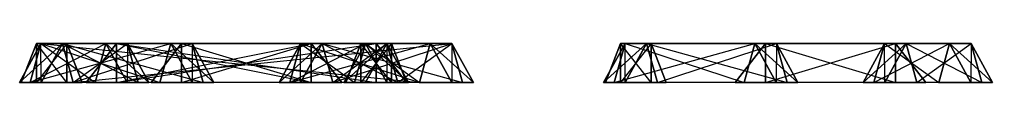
# Model space of a CAD drawing. Extents: x -3500 to 3500, y -22 to 22.
# Drawn here: x -1866.4 to -1807.6, y 19.7 to 22 of the extents above; entities that cross this region are included whole.
import ezdxf

# ---------------------------------------------------------------- set-up
doc = ezdxf.new("R2010")
doc.units = 0
doc.layers.add('UB3D', color=1, linetype='CONTINUOUS')

msp = doc.modelspace()

# ---------------------------------------------------------------- linework, layer by layer
at = {"layer": 'UB3D', "color": 2}
for points in [[(-1866.374173, 19.685039, 1282.338228), (-1865.728976, 19.685039, 1284.288346), (-1865.077953, 22.047244, 1283.640236)], [(-1865.072205, 19.685039, 1281.042008), (-1866.374173, 19.685039, 1282.338228), (-1863.775984, 22.047244, 1282.344016)], [(-1866.374173, 19.685039, 1282.338228), (-1863.775984, 22.047244, 1282.344016), (-1865.077953, 22.047244, 1283.640236)], [(-1866.374173, 19.685039, 1258.716181), (-1865.728976, 19.685039, 1260.666299), (-1865.077953, 22.047244, 1260.018189)], [(-1865.072205, 19.685039, 1257.419961), (-1866.374173, 19.685039, 1258.716181), (-1863.775984, 22.047244, 1258.721969)], [(-1866.374173, 19.685039, 1258.716181), (-1863.775984, 22.047244, 1258.721969), (-1865.077953, 22.047244, 1260.018189)], [(-1866.374173, 19.685039, 1260.023976), (-1865.077953, 22.047244, 1258.721969), (-1865.728976, 19.685039, 1258.073858)], [(-1866.374173, 19.685039, 1260.023976), (-1865.072205, 19.685039, 1261.320197), (-1865.077953, 22.047244, 1258.721969)], [(-1866.374173, 19.685039, 1341.393346), (-1865.728976, 19.685039, 1343.343465), (-1865.077953, 22.047244, 1342.695354)], [(-1865.072205, 19.685039, 1340.097126), (-1866.374173, 19.685039, 1341.393346), (-1863.775984, 22.047244, 1341.399134)], [(-1866.374173, 19.685039, 1341.393346), (-1863.775984, 22.047244, 1341.399134), (-1865.077953, 22.047244, 1342.695354)], [(-1866.374173, 19.685039, 1334.827126), (-1865.077953, 22.047244, 1333.525118), (-1865.728976, 19.685039, 1332.877008)], [(-1866.374173, 19.685039, 1334.827126), (-1865.072205, 19.685039, 1336.123346), (-1865.077953, 22.047244, 1333.525118)], [(-1865.345591, 19.685039, 1343.884488), (-1865.345591, 22.047244, 1342.047244), (-1866.264213, 19.685039, 1342.047244)], [(-1865.345591, 22.047244, 1342.047244), (-1866.264213, 19.685039, 1342.047244), (-1865.345591, 22.047244, 1334.173228)], [(-1866.264213, 19.685039, 1342.047244), (-1865.345591, 22.047244, 1334.173228), (-1866.264213, 19.685039, 1334.173228)], [(-1865.345591, 22.047244, 1334.173228), (-1866.264213, 19.685039, 1334.173228), (-1865.345591, 19.685039, 1332.335984)], [(-1865.728976, 19.685039, 1284.288346), (-1865.077953, 22.047244, 1283.640236), (-1857.889961, 19.685039, 1292.162362)], [(-1865.728976, 19.685039, 1260.666299), (-1865.077953, 22.047244, 1260.018189), (-1842.211929, 19.685039, 1284.288346)], [(-1865.077953, 22.047244, 1258.721969), (-1865.728976, 19.685039, 1258.073858), (-1857.238937, 22.047244, 1250.847953)], [(-1865.728976, 19.685039, 1258.073858), (-1857.238937, 22.047244, 1250.847953), (-1857.889961, 19.685039, 1250.199843)], [(-1865.728976, 19.685039, 1343.343465), (-1865.077953, 22.047244, 1342.695354), (-1861.809449, 19.685039, 1347.280472)], [(-1865.077953, 22.047244, 1333.525118), (-1865.728976, 19.685039, 1332.877008), (-1861.158425, 22.047244, 1329.58811)], [(-1865.728976, 19.685039, 1332.877008), (-1861.158425, 22.047244, 1329.58811), (-1861.809449, 19.685039, 1328.94)], [(-1865.345591, 19.685039, 1343.884488), (-1863.508346, 19.685039, 1343.884488), (-1865.345591, 22.047244, 1342.047244)], [(-1863.508346, 19.685039, 1343.884488), (-1865.345591, 22.047244, 1342.047244), (-1863.508346, 22.047244, 1342.047244)], [(-1865.345591, 22.047244, 1342.047244), (-1863.508346, 22.047244, 1342.047244), (-1865.345591, 22.047244, 1334.173228)], [(-1863.508346, 22.047244, 1342.047244), (-1865.345591, 22.047244, 1334.173228), (-1863.508346, 22.047244, 1334.173228)], [(-1865.345591, 22.047244, 1334.173228), (-1863.508346, 22.047244, 1334.173228), (-1865.345591, 19.685039, 1332.335984)], [(-1863.508346, 22.047244, 1334.173228), (-1865.345591, 19.685039, 1332.335984), (-1863.508346, 19.685039, 1332.335984)], [(-1865.077953, 22.047244, 1283.640236), (-1857.889961, 19.685039, 1292.162362), (-1857.238937, 22.047244, 1291.514252)], [(-1863.775984, 22.047244, 1282.344016), (-1865.077953, 22.047244, 1283.640236), (-1855.936969, 22.047244, 1290.218031)], [(-1865.077953, 22.047244, 1283.640236), (-1855.936969, 22.047244, 1290.218031), (-1857.238937, 22.047244, 1291.514252)], [(-1865.077953, 22.047244, 1260.018189), (-1842.211929, 19.685039, 1284.288346), (-1841.560906, 22.047244, 1283.640236)], [(-1863.775984, 22.047244, 1258.721969), (-1865.077953, 22.047244, 1260.018189), (-1840.258937, 22.047244, 1282.344016)], [(-1865.077953, 22.047244, 1260.018189), (-1840.258937, 22.047244, 1282.344016), (-1841.560906, 22.047244, 1283.640236)], [(-1865.072205, 19.685039, 1261.320197), (-1865.077953, 22.047244, 1258.721969), (-1863.775984, 22.047244, 1260.018189)], [(-1865.077953, 22.047244, 1258.721969), (-1863.775984, 22.047244, 1260.018189), (-1857.238937, 22.047244, 1250.847953)], [(-1865.077953, 22.047244, 1342.695354), (-1861.809449, 19.685039, 1347.280472), (-1861.158425, 22.047244, 1346.632362)], [(-1863.775984, 22.047244, 1341.399134), (-1865.077953, 22.047244, 1342.695354), (-1859.856457, 22.047244, 1345.336142)], [(-1865.077953, 22.047244, 1342.695354), (-1859.856457, 22.047244, 1345.336142), (-1861.158425, 22.047244, 1346.632362)], [(-1865.072205, 19.685039, 1336.123346), (-1865.077953, 22.047244, 1333.525118), (-1863.775984, 22.047244, 1334.821339)], [(-1865.077953, 22.047244, 1333.525118), (-1863.775984, 22.047244, 1334.821339), (-1861.158425, 22.047244, 1329.58811)], [(-1865.072205, 19.685039, 1281.042008), (-1863.775984, 22.047244, 1282.344016), (-1863.124961, 19.685039, 1281.695906)], [(-1865.072205, 19.685039, 1257.419961), (-1863.775984, 22.047244, 1258.721969), (-1863.124961, 19.685039, 1258.073858)], [(-1865.072205, 19.685039, 1261.320197), (-1863.124961, 19.685039, 1260.666299), (-1863.775984, 22.047244, 1260.018189)], [(-1865.072205, 19.685039, 1340.097126), (-1863.775984, 22.047244, 1341.399134), (-1863.124961, 19.685039, 1340.751024)], [(-1865.072205, 19.685039, 1336.123346), (-1863.124961, 19.685039, 1335.469449), (-1863.775984, 22.047244, 1334.821339)], [(-1863.775984, 22.047244, 1282.344016), (-1863.124961, 19.685039, 1281.695906), (-1855.936969, 22.047244, 1290.218031)], [(-1863.775984, 22.047244, 1258.721969), (-1863.124961, 19.685039, 1258.073858), (-1840.258937, 22.047244, 1282.344016)], [(-1863.124961, 19.685039, 1260.666299), (-1863.775984, 22.047244, 1260.018189), (-1855.285945, 19.685039, 1252.792283)], [(-1863.775984, 22.047244, 1260.018189), (-1855.285945, 19.685039, 1252.792283), (-1855.936969, 22.047244, 1252.144173)], [(-1863.775984, 22.047244, 1260.018189), (-1857.238937, 22.047244, 1250.847953), (-1855.936969, 22.047244, 1252.144173)], [(-1863.775984, 22.047244, 1341.399134), (-1863.124961, 19.685039, 1340.751024), (-1859.856457, 22.047244, 1345.336142)], [(-1863.124961, 19.685039, 1335.469449), (-1863.775984, 22.047244, 1334.821339), (-1859.205433, 19.685039, 1331.532441)], [(-1863.775984, 22.047244, 1334.821339), (-1859.205433, 19.685039, 1331.532441), (-1859.856457, 22.047244, 1330.884331)], [(-1863.775984, 22.047244, 1334.821339), (-1861.158425, 22.047244, 1329.58811), (-1859.856457, 22.047244, 1330.884331)], [(-1863.508346, 19.685039, 1343.884488), (-1862.589724, 19.685039, 1342.047244), (-1863.508346, 22.047244, 1342.047244)], [(-1862.589724, 19.685039, 1342.047244), (-1863.508346, 22.047244, 1342.047244), (-1862.589724, 19.685039, 1334.173228)], [(-1863.508346, 22.047244, 1342.047244), (-1862.589724, 19.685039, 1334.173228), (-1863.508346, 22.047244, 1334.173228)], [(-1862.589724, 19.685039, 1334.173228), (-1863.508346, 22.047244, 1334.173228), (-1863.508346, 19.685039, 1332.335984)], [(-1863.124961, 19.685039, 1281.695906), (-1855.936969, 22.047244, 1290.218031), (-1855.285945, 19.685039, 1289.569921)], [(-1863.124961, 19.685039, 1258.073858), (-1840.258937, 22.047244, 1282.344016), (-1839.607913, 19.685039, 1281.695906)], [(-1863.124961, 19.685039, 1340.751024), (-1859.856457, 22.047244, 1345.336142), (-1859.205433, 19.685039, 1344.688031)], [(-1862.344685, 19.685039, 1317.506575), (-1860.507441, 22.047244, 1317.506575), (-1860.507441, 19.685039, 1316.587953)], [(-1862.344685, 19.685039, 1319.343819), (-1860.507441, 19.685039, 1320.262441), (-1860.507441, 22.047244, 1319.343819)], [(-1862.344685, 19.685039, 1317.506575), (-1862.344685, 19.685039, 1319.343819), (-1860.507441, 22.047244, 1317.506575)], [(-1862.344685, 19.685039, 1319.343819), (-1860.507441, 22.047244, 1317.506575), (-1860.507441, 22.047244, 1319.343819)], [(-1862.344685, 19.685039, 1345.06563), (-1860.507441, 22.047244, 1345.06563), (-1860.507441, 19.685039, 1344.147008)], [(-1862.344685, 19.685039, 1346.902874), (-1860.507441, 19.685039, 1347.821496), (-1860.507441, 22.047244, 1346.902874)], [(-1862.344685, 19.685039, 1345.06563), (-1862.344685, 19.685039, 1346.902874), (-1860.507441, 22.047244, 1345.06563)], [(-1862.344685, 19.685039, 1346.902874), (-1860.507441, 22.047244, 1345.06563), (-1860.507441, 22.047244, 1346.902874)], [(-1862.344685, 19.685039, 1329.317598), (-1860.507441, 22.047244, 1329.317598), (-1860.507441, 19.685039, 1328.398976)], [(-1862.344685, 19.685039, 1331.154843), (-1860.507441, 19.685039, 1332.073465), (-1860.507441, 22.047244, 1331.154843)], [(-1862.344685, 19.685039, 1329.317598), (-1862.344685, 19.685039, 1331.154843), (-1860.507441, 22.047244, 1329.317598)], [(-1862.344685, 19.685039, 1331.154843), (-1860.507441, 22.047244, 1329.317598), (-1860.507441, 22.047244, 1331.154843)], [(-1861.809449, 19.685039, 1347.280472), (-1861.158425, 22.047244, 1346.632362), (-1859.862205, 19.685039, 1347.93437)], [(-1861.158425, 22.047244, 1329.58811), (-1861.809449, 19.685039, 1328.94), (-1859.862205, 19.685039, 1328.286102)], [(-1859.856457, 22.047244, 1345.336142), (-1861.158425, 22.047244, 1346.632362), (-1858.560236, 19.685039, 1346.63815)], [(-1861.158425, 22.047244, 1346.632362), (-1858.560236, 19.685039, 1346.63815), (-1859.862205, 19.685039, 1347.93437)], [(-1861.158425, 22.047244, 1329.58811), (-1859.856457, 22.047244, 1330.884331), (-1859.862205, 19.685039, 1328.286102)], [(-1860.507441, 22.047244, 1317.506575), (-1860.507441, 19.685039, 1316.587953), (-1848.748937, 22.047244, 1317.506575)], [(-1860.507441, 19.685039, 1316.587953), (-1848.748937, 22.047244, 1317.506575), (-1848.748937, 19.685039, 1316.587953)], [(-1860.507441, 19.685039, 1320.262441), (-1860.507441, 22.047244, 1319.343819), (-1848.748937, 19.685039, 1320.262441)], [(-1860.507441, 22.047244, 1319.343819), (-1848.748937, 19.685039, 1320.262441), (-1848.748937, 22.047244, 1319.343819)], [(-1860.507441, 22.047244, 1317.506575), (-1860.507441, 22.047244, 1319.343819), (-1848.748937, 22.047244, 1317.506575)], [(-1860.507441, 22.047244, 1319.343819), (-1848.748937, 22.047244, 1317.506575), (-1848.748937, 22.047244, 1319.343819)], [(-1860.507441, 22.047244, 1345.06563), (-1860.507441, 19.685039, 1344.147008), (-1848.748937, 22.047244, 1345.06563)], [(-1860.507441, 19.685039, 1344.147008), (-1848.748937, 22.047244, 1345.06563), (-1848.748937, 19.685039, 1344.147008)], [(-1860.507441, 19.685039, 1347.821496), (-1860.507441, 22.047244, 1346.902874), (-1848.748937, 19.685039, 1347.821496)], [(-1860.507441, 22.047244, 1346.902874), (-1848.748937, 19.685039, 1347.821496), (-1848.748937, 22.047244, 1346.902874)], [(-1860.507441, 22.047244, 1345.06563), (-1860.507441, 22.047244, 1346.902874), (-1848.748937, 22.047244, 1345.06563)], [(-1860.507441, 22.047244, 1346.902874), (-1848.748937, 22.047244, 1345.06563), (-1848.748937, 22.047244, 1346.902874)], [(-1860.507441, 22.047244, 1329.317598), (-1860.507441, 19.685039, 1328.398976), (-1844.829409, 22.047244, 1329.317598)], [(-1860.507441, 19.685039, 1328.398976), (-1844.829409, 22.047244, 1329.317598), (-1844.829409, 19.685039, 1328.398976)], [(-1860.507441, 19.685039, 1332.073465), (-1860.507441, 22.047244, 1331.154843), (-1844.829409, 19.685039, 1332.073465)], [(-1860.507441, 22.047244, 1331.154843), (-1844.829409, 19.685039, 1332.073465), (-1844.829409, 22.047244, 1331.154843)], [(-1860.507441, 22.047244, 1329.317598), (-1860.507441, 22.047244, 1331.154843), (-1844.829409, 22.047244, 1329.317598)], [(-1860.507441, 22.047244, 1331.154843), (-1844.829409, 22.047244, 1329.317598), (-1844.829409, 22.047244, 1331.154843)], [(-1859.856457, 22.047244, 1330.884331), (-1859.862205, 19.685039, 1328.286102), (-1858.560236, 19.685039, 1329.582323)], [(-1859.856457, 22.047244, 1345.336142), (-1859.205433, 19.685039, 1344.688031), (-1858.560236, 19.685039, 1346.63815)], [(-1859.205433, 19.685039, 1331.532441), (-1859.856457, 22.047244, 1330.884331), (-1858.560236, 19.685039, 1329.582323)], [(-1858.425197, 19.685039, 1289.94752), (-1856.587953, 22.047244, 1289.94752), (-1856.587953, 19.685039, 1289.028898)], [(-1858.425197, 19.685039, 1291.784764), (-1856.587953, 19.685039, 1292.703386), (-1856.587953, 22.047244, 1291.784764)], [(-1858.425197, 19.685039, 1289.94752), (-1858.425197, 19.685039, 1291.784764), (-1856.587953, 22.047244, 1289.94752)], [(-1858.425197, 19.685039, 1291.784764), (-1856.587953, 22.047244, 1289.94752), (-1856.587953, 22.047244, 1291.784764)], [(-1858.425197, 19.685039, 1250.577441), (-1856.587953, 22.047244, 1250.577441), (-1856.587953, 19.685039, 1249.658819)], [(-1858.425197, 19.685039, 1252.414685), (-1856.587953, 19.685039, 1253.333307), (-1856.587953, 22.047244, 1252.414685)], [(-1858.425197, 19.685039, 1250.577441), (-1858.425197, 19.685039, 1252.414685), (-1856.587953, 22.047244, 1250.577441)], [(-1858.425197, 19.685039, 1252.414685), (-1856.587953, 22.047244, 1250.577441), (-1856.587953, 22.047244, 1252.414685)], [(-1857.889961, 19.685039, 1292.162362), (-1857.238937, 22.047244, 1291.514252), (-1855.942717, 19.685039, 1292.81626)], [(-1857.238937, 22.047244, 1250.847953), (-1857.889961, 19.685039, 1250.199843), (-1855.942717, 19.685039, 1249.545945)], [(-1855.936969, 22.047244, 1290.218031), (-1857.238937, 22.047244, 1291.514252), (-1854.640748, 19.685039, 1291.520039)], [(-1857.238937, 22.047244, 1291.514252), (-1854.640748, 19.685039, 1291.520039), (-1855.942717, 19.685039, 1292.81626)], [(-1857.238937, 22.047244, 1250.847953), (-1855.936969, 22.047244, 1252.144173), (-1855.942717, 19.685039, 1249.545945)], [(-1856.587953, 22.047244, 1289.94752), (-1856.587953, 19.685039, 1289.028898), (-1848.748937, 22.047244, 1289.94752)], [(-1856.587953, 19.685039, 1289.028898), (-1848.748937, 22.047244, 1289.94752), (-1848.748937, 19.685039, 1289.028898)], [(-1856.587953, 19.685039, 1292.703386), (-1856.587953, 22.047244, 1291.784764), (-1848.748937, 19.685039, 1292.703386)], [(-1856.587953, 22.047244, 1291.784764), (-1848.748937, 19.685039, 1292.703386), (-1848.748937, 22.047244, 1291.784764)], [(-1856.587953, 22.047244, 1289.94752), (-1856.587953, 22.047244, 1291.784764), (-1848.748937, 22.047244, 1289.94752)], [(-1856.587953, 22.047244, 1291.784764), (-1848.748937, 22.047244, 1289.94752), (-1848.748937, 22.047244, 1291.784764)], [(-1856.587953, 22.047244, 1250.577441), (-1856.587953, 19.685039, 1249.658819), (-1848.748937, 22.047244, 1250.577441)], [(-1856.587953, 19.685039, 1249.658819), (-1848.748937, 22.047244, 1250.577441), (-1848.748937, 19.685039, 1249.658819)], [(-1856.587953, 19.685039, 1253.333307), (-1856.587953, 22.047244, 1252.414685), (-1848.748937, 19.685039, 1253.333307)], [(-1856.587953, 22.047244, 1252.414685), (-1848.748937, 19.685039, 1253.333307), (-1848.748937, 22.047244, 1252.414685)], [(-1856.587953, 22.047244, 1250.577441), (-1856.587953, 22.047244, 1252.414685), (-1848.748937, 22.047244, 1250.577441)], [(-1856.587953, 22.047244, 1252.414685), (-1848.748937, 22.047244, 1250.577441), (-1848.748937, 22.047244, 1252.414685)], [(-1855.936969, 22.047244, 1252.144173), (-1855.942717, 19.685039, 1249.545945), (-1854.640748, 19.685039, 1250.842165)], [(-1855.936969, 22.047244, 1290.218031), (-1855.285945, 19.685039, 1289.569921), (-1854.640748, 19.685039, 1291.520039)], [(-1855.285945, 19.685039, 1252.792283), (-1855.936969, 22.047244, 1252.144173), (-1854.640748, 19.685039, 1250.842165)], [(-1850.696142, 19.685039, 1291.520039), (-1849.399921, 22.047244, 1290.218031), (-1850.050945, 19.685039, 1289.569921)], [(-1850.696142, 19.685039, 1291.520039), (-1849.394173, 19.685039, 1292.81626), (-1849.399921, 22.047244, 1290.218031)], [(-1850.696142, 19.685039, 1250.842165), (-1850.050945, 19.685039, 1252.792283), (-1849.399921, 22.047244, 1252.144173)], [(-1849.394173, 19.685039, 1249.545945), (-1850.696142, 19.685039, 1250.842165), (-1848.097953, 22.047244, 1250.847953)], [(-1850.696142, 19.685039, 1250.842165), (-1848.097953, 22.047244, 1250.847953), (-1849.399921, 22.047244, 1252.144173)], [(-1850.696142, 19.685039, 1317.771299), (-1850.050945, 19.685039, 1319.721417), (-1849.399921, 22.047244, 1319.073307)], [(-1849.394173, 19.685039, 1316.475079), (-1850.696142, 19.685039, 1317.771299), (-1848.097953, 22.047244, 1317.777087)], [(-1850.696142, 19.685039, 1317.771299), (-1848.097953, 22.047244, 1317.777087), (-1849.399921, 22.047244, 1319.073307)], [(-1850.696142, 19.685039, 1346.63815), (-1849.399921, 22.047244, 1345.336142), (-1850.050945, 19.685039, 1344.688031)], [(-1850.696142, 19.685039, 1346.63815), (-1849.394173, 19.685039, 1347.93437), (-1849.399921, 22.047244, 1345.336142)], [(-1849.399921, 22.047244, 1290.218031), (-1850.050945, 19.685039, 1289.569921), (-1841.560906, 22.047244, 1282.344016)], [(-1850.050945, 19.685039, 1289.569921), (-1841.560906, 22.047244, 1282.344016), (-1842.211929, 19.685039, 1281.695906)], [(-1850.050945, 19.685039, 1252.792283), (-1849.399921, 22.047244, 1252.144173), (-1842.211929, 19.685039, 1260.666299)], [(-1850.050945, 19.685039, 1319.721417), (-1849.399921, 22.047244, 1319.073307), (-1846.131417, 19.685039, 1323.658425)], [(-1849.399921, 22.047244, 1345.336142), (-1850.050945, 19.685039, 1344.688031), (-1845.480394, 22.047244, 1341.399134)], [(-1850.050945, 19.685039, 1344.688031), (-1845.480394, 22.047244, 1341.399134), (-1846.131417, 19.685039, 1340.751024)], [(-1849.394173, 19.685039, 1292.81626), (-1849.399921, 22.047244, 1290.218031), (-1848.097953, 22.047244, 1291.514252)], [(-1849.399921, 22.047244, 1290.218031), (-1848.097953, 22.047244, 1291.514252), (-1841.560906, 22.047244, 1282.344016)], [(-1849.399921, 22.047244, 1252.144173), (-1842.211929, 19.685039, 1260.666299), (-1841.560906, 22.047244, 1260.018189)], [(-1848.097953, 22.047244, 1250.847953), (-1849.399921, 22.047244, 1252.144173), (-1840.258937, 22.047244, 1258.721969)], [(-1849.399921, 22.047244, 1252.144173), (-1840.258937, 22.047244, 1258.721969), (-1841.560906, 22.047244, 1260.018189)], [(-1849.399921, 22.047244, 1319.073307), (-1846.131417, 19.685039, 1323.658425), (-1845.480394, 22.047244, 1323.010315)], [(-1848.097953, 22.047244, 1317.777087), (-1849.399921, 22.047244, 1319.073307), (-1844.178425, 22.047244, 1321.714094)], [(-1849.399921, 22.047244, 1319.073307), (-1844.178425, 22.047244, 1321.714094), (-1845.480394, 22.047244, 1323.010315)], [(-1849.394173, 19.685039, 1347.93437), (-1849.399921, 22.047244, 1345.336142), (-1848.097953, 22.047244, 1346.632362)], [(-1849.399921, 22.047244, 1345.336142), (-1848.097953, 22.047244, 1346.632362), (-1845.480394, 22.047244, 1341.399134)], [(-1849.394173, 19.685039, 1292.81626), (-1847.446929, 19.685039, 1292.162362), (-1848.097953, 22.047244, 1291.514252)], [(-1849.394173, 19.685039, 1249.545945), (-1848.097953, 22.047244, 1250.847953), (-1847.446929, 19.685039, 1250.199843)], [(-1849.394173, 19.685039, 1316.475079), (-1848.097953, 22.047244, 1317.777087), (-1847.446929, 19.685039, 1317.128976)], [(-1849.394173, 19.685039, 1347.93437), (-1847.446929, 19.685039, 1347.280472), (-1848.097953, 22.047244, 1346.632362)], [(-1848.748937, 22.047244, 1289.94752), (-1848.748937, 19.685039, 1289.028898), (-1846.911693, 19.685039, 1289.94752)], [(-1848.748937, 19.685039, 1292.703386), (-1848.748937, 22.047244, 1291.784764), (-1846.911693, 19.685039, 1291.784764)], [(-1848.748937, 22.047244, 1289.94752), (-1848.748937, 22.047244, 1291.784764), (-1846.911693, 19.685039, 1289.94752)], [(-1848.748937, 22.047244, 1291.784764), (-1846.911693, 19.685039, 1289.94752), (-1846.911693, 19.685039, 1291.784764)], [(-1848.748937, 22.047244, 1250.577441), (-1848.748937, 19.685039, 1249.658819), (-1846.911693, 19.685039, 1250.577441)], [(-1848.748937, 19.685039, 1253.333307), (-1848.748937, 22.047244, 1252.414685), (-1846.911693, 19.685039, 1252.414685)], [(-1848.748937, 22.047244, 1250.577441), (-1848.748937, 22.047244, 1252.414685), (-1846.911693, 19.685039, 1250.577441)], [(-1848.748937, 22.047244, 1252.414685), (-1846.911693, 19.685039, 1250.577441), (-1846.911693, 19.685039, 1252.414685)], [(-1848.748937, 22.047244, 1317.506575), (-1848.748937, 19.685039, 1316.587953), (-1846.911693, 19.685039, 1317.506575)], [(-1848.748937, 19.685039, 1320.262441), (-1848.748937, 22.047244, 1319.343819), (-1846.911693, 19.685039, 1319.343819)], [(-1848.748937, 22.047244, 1317.506575), (-1848.748937, 22.047244, 1319.343819), (-1846.911693, 19.685039, 1317.506575)], [(-1848.748937, 22.047244, 1319.343819), (-1846.911693, 19.685039, 1317.506575), (-1846.911693, 19.685039, 1319.343819)], [(-1848.748937, 22.047244, 1345.06563), (-1848.748937, 19.685039, 1344.147008), (-1846.911693, 19.685039, 1345.06563)], [(-1848.748937, 19.685039, 1347.821496), (-1848.748937, 22.047244, 1346.902874), (-1846.911693, 19.685039, 1346.902874)], [(-1848.748937, 22.047244, 1345.06563), (-1848.748937, 22.047244, 1346.902874), (-1846.911693, 19.685039, 1345.06563)], [(-1848.748937, 22.047244, 1346.902874), (-1846.911693, 19.685039, 1345.06563), (-1846.911693, 19.685039, 1346.902874)], [(-1847.446929, 19.685039, 1292.162362), (-1848.097953, 22.047244, 1291.514252), (-1839.607913, 19.685039, 1284.288346)], [(-1848.097953, 22.047244, 1291.514252), (-1839.607913, 19.685039, 1284.288346), (-1840.258937, 22.047244, 1283.640236)], [(-1848.097953, 22.047244, 1291.514252), (-1841.560906, 22.047244, 1282.344016), (-1840.258937, 22.047244, 1283.640236)], [(-1848.097953, 22.047244, 1250.847953), (-1847.446929, 19.685039, 1250.199843), (-1840.258937, 22.047244, 1258.721969)], [(-1848.097953, 22.047244, 1317.777087), (-1847.446929, 19.685039, 1317.128976), (-1844.178425, 22.047244, 1321.714094)], [(-1847.446929, 19.685039, 1347.280472), (-1848.097953, 22.047244, 1346.632362), (-1843.527402, 19.685039, 1343.343465)], [(-1848.097953, 22.047244, 1346.632362), (-1843.527402, 19.685039, 1343.343465), (-1844.178425, 22.047244, 1342.695354)], [(-1848.097953, 22.047244, 1346.632362), (-1845.480394, 22.047244, 1341.399134), (-1844.178425, 22.047244, 1342.695354)], [(-1847.446929, 19.685039, 1250.199843), (-1840.258937, 22.047244, 1258.721969), (-1839.607913, 19.685039, 1258.073858)], [(-1847.446929, 19.685039, 1317.128976), (-1844.178425, 22.047244, 1321.714094), (-1843.527402, 19.685039, 1321.065984)], [(-1846.776614, 19.685039, 1341.393307), (-1846.131417, 19.685039, 1343.343465), (-1845.480394, 22.047244, 1342.695315)], [(-1845.474646, 19.685039, 1340.097165), (-1846.776614, 19.685039, 1341.393307), (-1844.178425, 22.047244, 1341.399173)], [(-1846.776614, 19.685039, 1341.393307), (-1844.178425, 22.047244, 1341.399173), (-1845.480394, 22.047244, 1342.695315)], [(-1845.748031, 19.685039, 1343.884488), (-1845.748031, 22.047244, 1342.047244), (-1846.666654, 19.685039, 1342.047244)], [(-1845.748031, 22.047244, 1342.047244), (-1846.666654, 19.685039, 1342.047244), (-1845.748031, 22.047244, 1322.362205)], [(-1846.666654, 19.685039, 1342.047244), (-1845.748031, 22.047244, 1322.362205), (-1846.666654, 19.685039, 1322.362205)], [(-1845.748031, 22.047244, 1322.362205), (-1846.666654, 19.685039, 1322.362205), (-1845.748031, 19.685039, 1320.524961)], [(-1846.131417, 19.685039, 1323.658425), (-1845.480394, 22.047244, 1323.010315), (-1844.184173, 19.685039, 1324.312323)], [(-1845.480394, 22.047244, 1341.399134), (-1846.131417, 19.685039, 1340.751024), (-1844.184173, 19.685039, 1340.097126)], [(-1846.131417, 19.685039, 1343.343465), (-1845.480394, 22.047244, 1342.695315), (-1842.211929, 19.685039, 1347.280472)], [(-1845.748031, 19.685039, 1343.884488), (-1843.910787, 19.685039, 1343.884488), (-1845.748031, 22.047244, 1342.047244)], [(-1843.910787, 19.685039, 1343.884488), (-1845.748031, 22.047244, 1342.047244), (-1843.910787, 22.047244, 1342.047244)], [(-1845.748031, 22.047244, 1342.047244), (-1843.910787, 22.047244, 1342.047244), (-1845.748031, 22.047244, 1322.362205)], [(-1843.910787, 22.047244, 1342.047244), (-1845.748031, 22.047244, 1322.362205), (-1843.910787, 22.047244, 1322.362205)], [(-1845.748031, 22.047244, 1322.362205), (-1843.910787, 22.047244, 1322.362205), (-1845.748031, 19.685039, 1320.524961)], [(-1843.910787, 22.047244, 1322.362205), (-1845.748031, 19.685039, 1320.524961), (-1843.910787, 19.685039, 1320.524961)], [(-1844.178425, 22.047244, 1321.714094), (-1845.480394, 22.047244, 1323.010315), (-1842.882205, 19.685039, 1323.016102)], [(-1845.480394, 22.047244, 1323.010315), (-1842.882205, 19.685039, 1323.016102), (-1844.184173, 19.685039, 1324.312323)], [(-1845.480394, 22.047244, 1341.399134), (-1844.178425, 22.047244, 1342.695354), (-1844.184173, 19.685039, 1340.097126)], [(-1845.480394, 22.047244, 1342.695315), (-1842.211929, 19.685039, 1347.280472), (-1841.560906, 22.047244, 1346.632323)], [(-1844.178425, 22.047244, 1341.399173), (-1845.480394, 22.047244, 1342.695315), (-1840.258937, 22.047244, 1345.336181)], [(-1845.480394, 22.047244, 1342.695315), (-1840.258937, 22.047244, 1345.336181), (-1841.560906, 22.047244, 1346.632323)], [(-1845.474646, 19.685039, 1340.097165), (-1844.178425, 22.047244, 1341.399173), (-1843.527402, 19.685039, 1340.751024)], [(-1844.829409, 22.047244, 1329.317598), (-1844.829409, 19.685039, 1328.398976), (-1842.992165, 19.685039, 1329.317598)], [(-1844.829409, 19.685039, 1332.073465), (-1844.829409, 22.047244, 1331.154843), (-1842.992165, 19.685039, 1331.154843)], [(-1844.829409, 22.047244, 1329.317598), (-1844.829409, 22.047244, 1331.154843), (-1842.992165, 19.685039, 1329.317598)], [(-1844.829409, 22.047244, 1331.154843), (-1842.992165, 19.685039, 1329.317598), (-1842.992165, 19.685039, 1331.154843)], [(-1844.178425, 22.047244, 1342.695354), (-1844.184173, 19.685039, 1340.097126), (-1842.882205, 19.685039, 1341.393346)], [(-1844.178425, 22.047244, 1321.714094), (-1843.527402, 19.685039, 1321.065984), (-1842.882205, 19.685039, 1323.016102)], [(-1843.527402, 19.685039, 1343.343465), (-1844.178425, 22.047244, 1342.695354), (-1842.882205, 19.685039, 1341.393346)], [(-1844.178425, 22.047244, 1341.399173), (-1843.527402, 19.685039, 1340.751024), (-1840.258937, 22.047244, 1345.336181)], [(-1843.910787, 19.685039, 1343.884488), (-1842.992165, 19.685039, 1342.047244), (-1843.910787, 22.047244, 1342.047244)], [(-1842.992165, 19.685039, 1342.047244), (-1843.910787, 22.047244, 1342.047244), (-1842.992165, 19.685039, 1322.362205)], [(-1843.910787, 22.047244, 1342.047244), (-1842.992165, 19.685039, 1322.362205), (-1843.910787, 22.047244, 1322.362205)], [(-1842.992165, 19.685039, 1322.362205), (-1843.910787, 22.047244, 1322.362205), (-1843.910787, 19.685039, 1320.524961)], [(-1843.527402, 19.685039, 1340.751024), (-1840.258937, 22.047244, 1345.336181), (-1839.607913, 19.685039, 1344.688031)], [(-1841.560906, 22.047244, 1282.344016), (-1842.211929, 19.685039, 1281.695906), (-1840.264685, 19.685039, 1281.042008)], [(-1842.211929, 19.685039, 1284.288346), (-1841.560906, 22.047244, 1283.640236), (-1840.264685, 19.685039, 1284.942244)], [(-1842.211929, 19.685039, 1260.666299), (-1841.560906, 22.047244, 1260.018189), (-1840.264685, 19.685039, 1261.320197)], [(-1842.211929, 19.685039, 1347.280472), (-1841.560906, 22.047244, 1346.632323), (-1840.264685, 19.685039, 1347.934331)], [(-1841.560906, 22.047244, 1282.344016), (-1840.258937, 22.047244, 1283.640236), (-1840.264685, 19.685039, 1281.042008)], [(-1840.258937, 22.047244, 1282.344016), (-1841.560906, 22.047244, 1283.640236), (-1838.962717, 19.685039, 1283.646024)], [(-1841.560906, 22.047244, 1283.640236), (-1838.962717, 19.685039, 1283.646024), (-1840.264685, 19.685039, 1284.942244)], [(-1840.258937, 22.047244, 1258.721969), (-1841.560906, 22.047244, 1260.018189), (-1838.962717, 19.685039, 1260.023976)], [(-1841.560906, 22.047244, 1260.018189), (-1838.962717, 19.685039, 1260.023976), (-1840.264685, 19.685039, 1261.320197)], [(-1840.258937, 22.047244, 1345.336181), (-1841.560906, 22.047244, 1346.632323), (-1838.962717, 19.685039, 1346.638189)], [(-1841.560906, 22.047244, 1346.632323), (-1838.962717, 19.685039, 1346.638189), (-1840.264685, 19.685039, 1347.934331)], [(-1840.258937, 22.047244, 1283.640236), (-1840.264685, 19.685039, 1281.042008), (-1838.962717, 19.685039, 1282.338228)], [(-1839.607913, 19.685039, 1284.288346), (-1840.258937, 22.047244, 1283.640236), (-1838.962717, 19.685039, 1282.338228)], [(-1840.258937, 22.047244, 1282.344016), (-1839.607913, 19.685039, 1281.695906), (-1838.962717, 19.685039, 1283.646024)], [(-1840.258937, 22.047244, 1258.721969), (-1839.607913, 19.685039, 1258.073858), (-1838.962717, 19.685039, 1260.023976)], [(-1840.258937, 22.047244, 1345.336181), (-1839.607913, 19.685039, 1344.688031), (-1838.962717, 19.685039, 1346.638189)], [(-1831.098583, 19.685039, 1282.338228), (-1830.453386, 19.685039, 1284.288346), (-1829.802362, 22.047244, 1283.640236)], [(-1829.796614, 19.685039, 1281.042008), (-1831.098583, 19.685039, 1282.338228), (-1828.500394, 22.047244, 1282.344016)], [(-1831.098583, 19.685039, 1282.338228), (-1828.500394, 22.047244, 1282.344016), (-1829.802362, 22.047244, 1283.640236)], [(-1831.098583, 19.685039, 1271.835), (-1829.802362, 22.047244, 1270.532992), (-1830.453386, 19.685039, 1269.884882)], [(-1831.098583, 19.685039, 1271.835), (-1829.796614, 19.685039, 1273.13122), (-1829.802362, 22.047244, 1270.532992)], [(-1830.07, 19.685039, 1284.82937), (-1830.07, 22.047244, 1282.992126), (-1830.988622, 19.685039, 1282.992126)], [(-1830.07, 22.047244, 1282.992126), (-1830.988622, 19.685039, 1282.992126), (-1830.07, 22.047244, 1271.181102)], [(-1830.988622, 19.685039, 1282.992126), (-1830.07, 22.047244, 1271.181102), (-1830.988622, 19.685039, 1271.181102)], [(-1830.07, 22.047244, 1271.181102), (-1830.988622, 19.685039, 1271.181102), (-1830.07, 19.685039, 1269.343858)], [(-1830.453386, 19.685039, 1284.288346), (-1829.802362, 22.047244, 1283.640236), (-1822.61437, 19.685039, 1292.162362)], [(-1829.802362, 22.047244, 1270.532992), (-1830.453386, 19.685039, 1269.884882), (-1821.963346, 22.047244, 1262.658976)], [(-1830.453386, 19.685039, 1269.884882), (-1821.963346, 22.047244, 1262.658976), (-1822.61437, 19.685039, 1262.010866)], [(-1830.07, 19.685039, 1284.82937), (-1828.232756, 19.685039, 1284.82937), (-1830.07, 22.047244, 1282.992126)], [(-1828.232756, 19.685039, 1284.82937), (-1830.07, 22.047244, 1282.992126), (-1828.232756, 22.047244, 1282.992126)], [(-1830.07, 22.047244, 1282.992126), (-1828.232756, 22.047244, 1282.992126), (-1830.07, 22.047244, 1271.181102)], [(-1828.232756, 22.047244, 1282.992126), (-1830.07, 22.047244, 1271.181102), (-1828.232756, 22.047244, 1271.181102)], [(-1830.07, 22.047244, 1271.181102), (-1828.232756, 22.047244, 1271.181102), (-1830.07, 19.685039, 1269.343858)], [(-1828.232756, 22.047244, 1271.181102), (-1830.07, 19.685039, 1269.343858), (-1828.232756, 19.685039, 1269.343858)], [(-1829.802362, 22.047244, 1283.640236), (-1822.61437, 19.685039, 1292.162362), (-1821.963346, 22.047244, 1291.514252)], [(-1828.500394, 22.047244, 1282.344016), (-1829.802362, 22.047244, 1283.640236), (-1820.661378, 22.047244, 1290.218031)], [(-1829.802362, 22.047244, 1283.640236), (-1820.661378, 22.047244, 1290.218031), (-1821.963346, 22.047244, 1291.514252)], [(-1829.796614, 19.685039, 1273.13122), (-1829.802362, 22.047244, 1270.532992), (-1828.500394, 22.047244, 1271.829213)], [(-1829.802362, 22.047244, 1270.532992), (-1828.500394, 22.047244, 1271.829213), (-1821.963346, 22.047244, 1262.658976)], [(-1829.796614, 19.685039, 1281.042008), (-1828.500394, 22.047244, 1282.344016), (-1827.84937, 19.685039, 1281.695906)], [(-1829.796614, 19.685039, 1273.13122), (-1827.84937, 19.685039, 1272.477323), (-1828.500394, 22.047244, 1271.829213)], [(-1828.500394, 22.047244, 1282.344016), (-1827.84937, 19.685039, 1281.695906), (-1820.661378, 22.047244, 1290.218031)], [(-1827.84937, 19.685039, 1272.477323), (-1828.500394, 22.047244, 1271.829213), (-1820.010354, 19.685039, 1264.603307)], [(-1828.500394, 22.047244, 1271.829213), (-1820.010354, 19.685039, 1264.603307), (-1820.661378, 22.047244, 1263.955197)], [(-1828.500394, 22.047244, 1271.829213), (-1821.963346, 22.047244, 1262.658976), (-1820.661378, 22.047244, 1263.955197)], [(-1828.232756, 19.685039, 1284.82937), (-1827.314134, 19.685039, 1282.992126), (-1828.232756, 22.047244, 1282.992126)], [(-1827.314134, 19.685039, 1282.992126), (-1828.232756, 22.047244, 1282.992126), (-1827.314134, 19.685039, 1271.181102)], [(-1828.232756, 22.047244, 1282.992126), (-1827.314134, 19.685039, 1271.181102), (-1828.232756, 22.047244, 1271.181102)], [(-1827.314134, 19.685039, 1271.181102), (-1828.232756, 22.047244, 1271.181102), (-1828.232756, 19.685039, 1269.343858)], [(-1827.84937, 19.685039, 1281.695906), (-1820.661378, 22.047244, 1290.218031), (-1820.010354, 19.685039, 1289.569921)], [(-1823.149606, 19.685039, 1289.94752), (-1821.312362, 22.047244, 1289.94752), (-1821.312362, 19.685039, 1289.028898)], [(-1823.149606, 19.685039, 1291.784764), (-1821.312362, 19.685039, 1292.703386), (-1821.312362, 22.047244, 1291.784764)], [(-1823.149606, 19.685039, 1289.94752), (-1823.149606, 19.685039, 1291.784764), (-1821.312362, 22.047244, 1289.94752)], [(-1823.149606, 19.685039, 1291.784764), (-1821.312362, 22.047244, 1289.94752), (-1821.312362, 22.047244, 1291.784764)], [(-1823.149606, 19.685039, 1262.388465), (-1821.312362, 22.047244, 1262.388465), (-1821.312362, 19.685039, 1261.469843)], [(-1823.149606, 19.685039, 1264.225709), (-1821.312362, 19.685039, 1265.144331), (-1821.312362, 22.047244, 1264.225709)], [(-1823.149606, 19.685039, 1262.388465), (-1823.149606, 19.685039, 1264.225709), (-1821.312362, 22.047244, 1262.388465)], [(-1823.149606, 19.685039, 1264.225709), (-1821.312362, 22.047244, 1262.388465), (-1821.312362, 22.047244, 1264.225709)], [(-1822.61437, 19.685039, 1292.162362), (-1821.963346, 22.047244, 1291.514252), (-1820.667126, 19.685039, 1292.81626)], [(-1821.963346, 22.047244, 1262.658976), (-1822.61437, 19.685039, 1262.010866), (-1820.667126, 19.685039, 1261.356969)], [(-1820.661378, 22.047244, 1290.218031), (-1821.963346, 22.047244, 1291.514252), (-1819.365157, 19.685039, 1291.520039)], [(-1821.963346, 22.047244, 1291.514252), (-1819.365157, 19.685039, 1291.520039), (-1820.667126, 19.685039, 1292.81626)], [(-1821.963346, 22.047244, 1262.658976), (-1820.661378, 22.047244, 1263.955197), (-1820.667126, 19.685039, 1261.356969)], [(-1821.312362, 22.047244, 1289.94752), (-1821.312362, 19.685039, 1289.028898), (-1813.473346, 22.047244, 1289.94752)], [(-1821.312362, 19.685039, 1289.028898), (-1813.473346, 22.047244, 1289.94752), (-1813.473346, 19.685039, 1289.028898)], [(-1821.312362, 19.685039, 1292.703386), (-1821.312362, 22.047244, 1291.784764), (-1813.473346, 19.685039, 1292.703386)], [(-1821.312362, 22.047244, 1291.784764), (-1813.473346, 19.685039, 1292.703386), (-1813.473346, 22.047244, 1291.784764)], [(-1821.312362, 22.047244, 1289.94752), (-1821.312362, 22.047244, 1291.784764), (-1813.473346, 22.047244, 1289.94752)], [(-1821.312362, 22.047244, 1291.784764), (-1813.473346, 22.047244, 1289.94752), (-1813.473346, 22.047244, 1291.784764)], [(-1821.312362, 22.047244, 1262.388465), (-1821.312362, 19.685039, 1261.469843), (-1813.473346, 22.047244, 1262.388465)], [(-1821.312362, 19.685039, 1261.469843), (-1813.473346, 22.047244, 1262.388465), (-1813.473346, 19.685039, 1261.469843)], [(-1821.312362, 19.685039, 1265.144331), (-1821.312362, 22.047244, 1264.225709), (-1813.473346, 19.685039, 1265.144331)], [(-1821.312362, 22.047244, 1264.225709), (-1813.473346, 19.685039, 1265.144331), (-1813.473346, 22.047244, 1264.225709)], [(-1821.312362, 22.047244, 1262.388465), (-1821.312362, 22.047244, 1264.225709), (-1813.473346, 22.047244, 1262.388465)], [(-1821.312362, 22.047244, 1264.225709), (-1813.473346, 22.047244, 1262.388465), (-1813.473346, 22.047244, 1264.225709)], [(-1820.661378, 22.047244, 1263.955197), (-1820.667126, 19.685039, 1261.356969), (-1819.365157, 19.685039, 1262.653189)], [(-1820.661378, 22.047244, 1290.218031), (-1820.010354, 19.685039, 1289.569921), (-1819.365157, 19.685039, 1291.520039)], [(-1820.010354, 19.685039, 1264.603307), (-1820.661378, 22.047244, 1263.955197), (-1819.365157, 19.685039, 1262.653189)], [(-1815.420551, 19.685039, 1291.520039), (-1814.124331, 22.047244, 1290.218031), (-1814.775354, 19.685039, 1289.569921)], [(-1815.420551, 19.685039, 1291.520039), (-1814.118583, 19.685039, 1292.81626), (-1814.124331, 22.047244, 1290.218031)], [(-1815.420551, 19.685039, 1262.653189), (-1814.775354, 19.685039, 1264.603307), (-1814.124331, 22.047244, 1263.955197)], [(-1814.118583, 19.685039, 1261.356969), (-1815.420551, 19.685039, 1262.653189), (-1812.822362, 22.047244, 1262.658976)], [(-1815.420551, 19.685039, 1262.653189), (-1812.822362, 22.047244, 1262.658976), (-1814.124331, 22.047244, 1263.955197)], [(-1814.124331, 22.047244, 1290.218031), (-1814.775354, 19.685039, 1289.569921), (-1810.204803, 22.047244, 1286.281024)], [(-1814.775354, 19.685039, 1289.569921), (-1810.204803, 22.047244, 1286.281024), (-1810.855827, 19.685039, 1285.632913)], [(-1814.775354, 19.685039, 1264.603307), (-1814.124331, 22.047244, 1263.955197), (-1810.855827, 19.685039, 1268.540315)], [(-1814.118583, 19.685039, 1292.81626), (-1814.124331, 22.047244, 1290.218031), (-1812.822362, 22.047244, 1291.514252)], [(-1814.124331, 22.047244, 1290.218031), (-1812.822362, 22.047244, 1291.514252), (-1810.204803, 22.047244, 1286.281024)], [(-1814.124331, 22.047244, 1263.955197), (-1810.855827, 19.685039, 1268.540315), (-1810.204803, 22.047244, 1267.892205)], [(-1812.822362, 22.047244, 1262.658976), (-1814.124331, 22.047244, 1263.955197), (-1808.902835, 22.047244, 1266.595984)], [(-1814.124331, 22.047244, 1263.955197), (-1808.902835, 22.047244, 1266.595984), (-1810.204803, 22.047244, 1267.892205)], [(-1814.118583, 19.685039, 1292.81626), (-1812.171339, 19.685039, 1292.162362), (-1812.822362, 22.047244, 1291.514252)], [(-1814.118583, 19.685039, 1261.356969), (-1812.822362, 22.047244, 1262.658976), (-1812.171339, 19.685039, 1262.010866)], [(-1813.473346, 22.047244, 1289.94752), (-1813.473346, 19.685039, 1289.028898), (-1811.636102, 19.685039, 1289.94752)], [(-1813.473346, 19.685039, 1292.703386), (-1813.473346, 22.047244, 1291.784764), (-1811.636102, 19.685039, 1291.784764)], [(-1813.473346, 22.047244, 1289.94752), (-1813.473346, 22.047244, 1291.784764), (-1811.636102, 19.685039, 1289.94752)], [(-1813.473346, 22.047244, 1291.784764), (-1811.636102, 19.685039, 1289.94752), (-1811.636102, 19.685039, 1291.784764)], [(-1813.473346, 22.047244, 1262.388465), (-1813.473346, 19.685039, 1261.469843), (-1811.636102, 19.685039, 1262.388465)], [(-1813.473346, 19.685039, 1265.144331), (-1813.473346, 22.047244, 1264.225709), (-1811.636102, 19.685039, 1264.225709)], [(-1813.473346, 22.047244, 1262.388465), (-1813.473346, 22.047244, 1264.225709), (-1811.636102, 19.685039, 1262.388465)], [(-1813.473346, 22.047244, 1264.225709), (-1811.636102, 19.685039, 1262.388465), (-1811.636102, 19.685039, 1264.225709)], [(-1812.171339, 19.685039, 1292.162362), (-1812.822362, 22.047244, 1291.514252), (-1808.251811, 19.685039, 1288.225354)], [(-1812.822362, 22.047244, 1291.514252), (-1808.251811, 19.685039, 1288.225354), (-1808.902835, 22.047244, 1287.577244)], [(-1812.822362, 22.047244, 1291.514252), (-1810.204803, 22.047244, 1286.281024), (-1808.902835, 22.047244, 1287.577244)], [(-1812.822362, 22.047244, 1262.658976), (-1812.171339, 19.685039, 1262.010866), (-1808.902835, 22.047244, 1266.595984)], [(-1812.171339, 19.685039, 1262.010866), (-1808.902835, 22.047244, 1266.595984), (-1808.251811, 19.685039, 1265.947874)], [(-1810.204803, 22.047244, 1286.281024), (-1810.855827, 19.685039, 1285.632913), (-1808.908583, 19.685039, 1284.979016)], [(-1810.855827, 19.685039, 1268.540315), (-1810.204803, 22.047244, 1267.892205), (-1808.908583, 19.685039, 1269.194213)], [(-1810.204803, 22.047244, 1286.281024), (-1808.902835, 22.047244, 1287.577244), (-1808.908583, 19.685039, 1284.979016)], [(-1808.902835, 22.047244, 1266.595984), (-1810.204803, 22.047244, 1267.892205), (-1807.606614, 19.685039, 1267.897992)], [(-1810.204803, 22.047244, 1267.892205), (-1807.606614, 19.685039, 1267.897992), (-1808.908583, 19.685039, 1269.194213)], [(-1808.902835, 22.047244, 1287.577244), (-1808.908583, 19.685039, 1284.979016), (-1807.606614, 19.685039, 1286.275236)], [(-1808.251811, 19.685039, 1288.225354), (-1808.902835, 22.047244, 1287.577244), (-1807.606614, 19.685039, 1286.275236)], [(-1808.902835, 22.047244, 1266.595984), (-1808.251811, 19.685039, 1265.947874), (-1807.606614, 19.685039, 1267.897992)]]:
    msp.add_3dface(points, dxfattribs=at)

doc.saveas('drawing.dxf')
